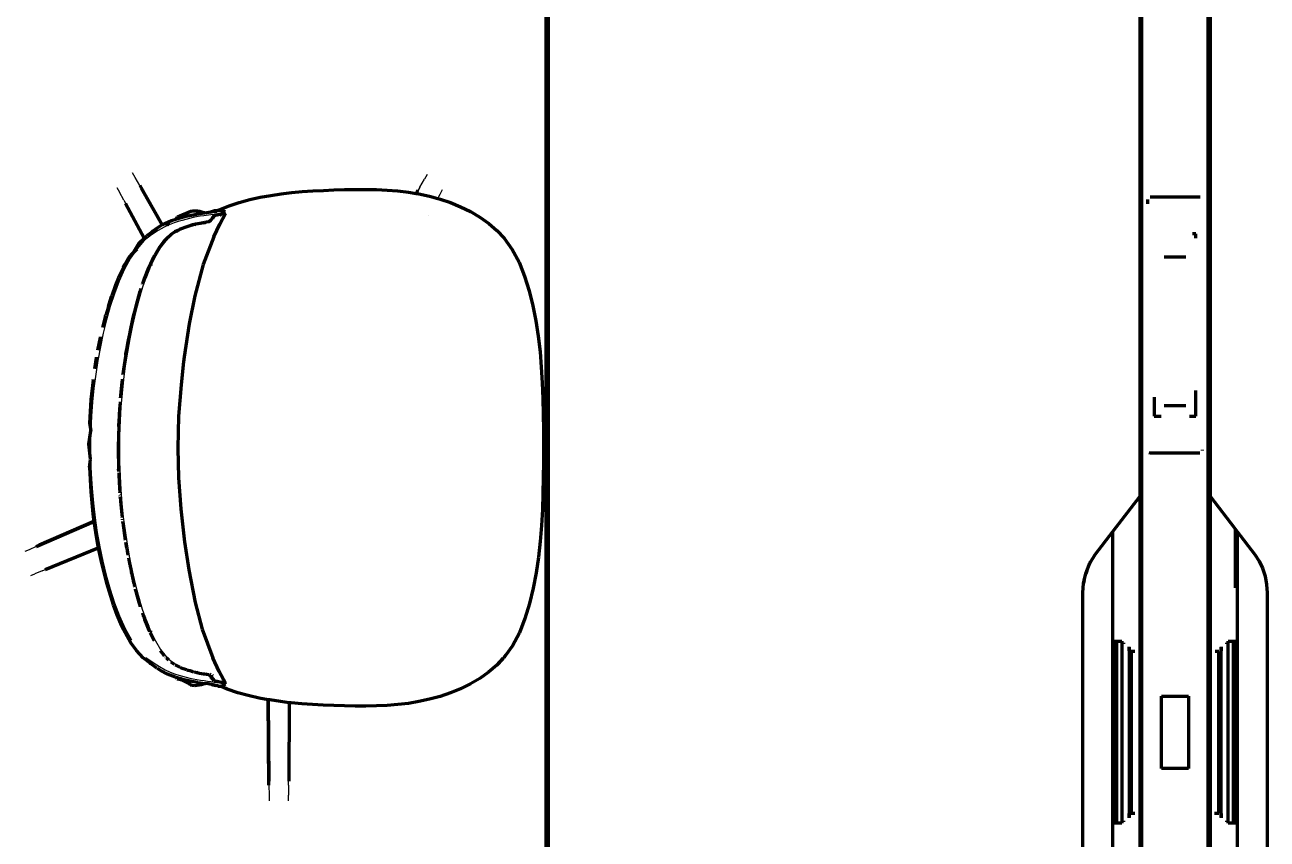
# Model space of a CAD drawing. Header units: millimetres. Extents: x 4307 to 31003, y 2809 to 20009.
# Drawn here: x 23077 to 24597, y 7006 to 8003 of the extents above; entities that cross this region are included whole.
import ezdxf

# ---------------------------------------------------------------- set-up
doc = ezdxf.new("R2010")
doc.units = ezdxf.units.MM
doc.layers.add('ProfileEdges', color=7, linetype='Continuous')

msp = doc.modelspace()

# ---------------------------------------------------------------- linework, layer by layer
for p, q in [((23211.8, 7816.4), (23208.7, 7822)), ((23217.4, 7806.6), (23211.8, 7816.4)), ((23560.1, 7804.6), (23565.8, 7814.2)), ((23569, 7820), (23565.8, 7814.2)), ((23189.4, 7804.2), (23192.6, 7798.4)), ((23197.9, 7788.4), (23192.6, 7798.4)), ((23560.1, 7804.6), (23555.6, 7796.8)), ((23584.9, 7796), (23588, 7801.6)), ((23197.9, 7788.4), (23223, 7741.9)), ((23582, 7790.8), (23584.9, 7796)), ((23282.7, 7767.3), (23278.2, 7766.2)), ((23287.1, 7768.1), (23282.7, 7767.3)), ((23291.6, 7768.8), (23287.1, 7768.1)), ((23296, 7769.5), (23291.6, 7768.8)), ((23304.6, 7770.6), (23296, 7769.5)), ((23308.8, 7771.2), (23304.6, 7770.6)), ((23308, 7766.7), (23306.2, 7764.4)), ((23306.5, 7766), (23308, 7766.8)), ((23307.4, 7768), (23308.3, 7768.5)), ((23310, 7769.5), (23308, 7766.8)), ((23308, 7766.8), (23308, 7766.7)), ((23308.4, 7769.5), (23310, 7769.5)), ((23312.6, 7771.9), (23308.8, 7771.2)), ((23310.8, 7769.7), (23310, 7769.5)), ((23313.8, 7770.2), (23310.8, 7769.7)), ((23310.8, 7769.7), (23311.5, 7770)), ((23311.5, 7770), (23312.1, 7770.3)), ((23312.2, 7770.3), (23315.6, 7771.7)), ((23316, 7772.5), (23312.6, 7771.9)), ((23315.3, 7770.6), (23313.8, 7770.2)), ((23315.7, 7770.7), (23315.3, 7770.6)), ((23315.6, 7771.7), (23315.7, 7771.7)), ((23317.1, 7771), (23315.7, 7770.7)), ((23318.9, 7773), (23316, 7772.5)), ((23319.7, 7771.6), (23317.1, 7771)), ((23318, 7772.5), (23318.8, 7772.8)), ((23318.8, 7772.8), (23320.7, 7773.4)), ((23320.7, 7773.4), (23318.9, 7773)), ((23321.5, 7772.1), (23319.7, 7771.6)), ((23320.9, 7773.5), (23320.7, 7773.4)), ((23320.9, 7773.5), (23321, 7773.5)), ((23321, 7773.5), (23322.1, 7773.8)), ((23322.1, 7773.8), (23321, 7773.5)), ((23321, 7773.5), (23321, 7773.5)), ((23322.3, 7772.4), (23321.5, 7772.1)), ((23239, 7752.5), (23230.7, 7746.8)), ((23247.2, 7755.5), (23240, 7751.4)), ((23253.6, 7758.5), (23247.2, 7755.5)), ((23259.4, 7760.8), (23253.6, 7758.5)), ((23264.6, 7762.4), (23259.4, 7760.8)), ((23266, 7751.9), (23262, 7749.7)), ((23269.4, 7763.8), (23264.6, 7762.4)), ((23269.6, 7753.5), (23266, 7751.9)), ((23273.8, 7765), (23269.4, 7763.8)), ((23273.1, 7754.8), (23269.6, 7753.5)), ((23276.5, 7756), (23273.1, 7754.8)), ((23278.2, 7766.2), (23273.8, 7765)), ((23276.7, 7756), (23276.5, 7756)), ((23280, 7757.1), (23276.7, 7756)), ((23283.4, 7758.1), (23280, 7757.1)), ((23284.9, 7758.5), (23283.4, 7758.1)), ((23286.9, 7758.9), (23284.9, 7758.5)), ((23290.3, 7759.7), (23286.9, 7758.9)), ((23290.9, 7759.8), (23290.3, 7759.7)), ((23293.7, 7760.3), (23290.9, 7759.8)), ((23294.9, 7760.5), (23293.7, 7760.3)), ((23294.9, 7760.6), (23295.4, 7760.9)), ((23296.1, 7760.8), (23294.9, 7760.6)), ((23294.9, 7760.5), (23294.9, 7760.6)), ((23296.7, 7760.9), (23296.1, 7760.8)), ((23296.9, 7760.9), (23296.7, 7760.9)), ((23296.7, 7760.9), (23296.7, 7760.9)), ((23297, 7760.9), (23296.9, 7760.9)), ((23297.3, 7761), (23297, 7760.9)), ((23298.4, 7761.2), (23297.3, 7761)), ((23298.4, 7761.2), (23299.2, 7761.6)), ((23300.3, 7761.5), (23298.4, 7761.2)), ((23302.1, 7761.8), (23300.3, 7761.5)), ((23303.4, 7762.1), (23302.1, 7761.8)), ((23304.6, 7762.8), (23303.4, 7762.1)), ((23305.9, 7764.1), (23304.6, 7762.8)), ((23305.3, 7765.4), (23306.5, 7766)), ((23306.2, 7764.4), (23305.9, 7764.1)), ((23222.7, 7739.1), (23214.2, 7729.2)), ((23231.9, 7746), (23222.7, 7739.1)), ((23223, 7741.9), (23223.1, 7741.7)), ((23223.1, 7741.7), (23223.2, 7741.6)), ((23240, 7751.4), (23231.9, 7746)), ((23248.6, 7737.9), (23243.3, 7731.1)), ((23253.4, 7743), (23248.6, 7737.9)), ((23257.8, 7746.8), (23253.4, 7743)), ((23262, 7749.7), (23257.8, 7746.8)), ((23214.2, 7729.2), (23206.1, 7717.4)), ((23243.3, 7731.1), (23237, 7720.4)), ((23206.1, 7717.4), (23198.7, 7704.1)), ((23231, 7708.4), (23225.6, 7695.4)), ((23237, 7720.4), (23231, 7708.4)), ((23235, 7719.8), (23235.1, 7719.7)), ((23198.7, 7704.1), (23192.2, 7689.5)), ((23225.6, 7695.4), (23220.9, 7681.9)), ((23192.2, 7689.5), (23186.5, 7674.1)), ((23220.9, 7681.9), (23216.2, 7666.5)), ((23186.5, 7674.1), (23181.5, 7658.3)), ((23216.2, 7666.5), (23212.1, 7650.9)), ((23181.5, 7658.3), (23176.9, 7642.2)), ((23212.1, 7650.9), (23208.5, 7635)), ((23176.9, 7642.2), (23172.9, 7625.8)), ((23208.5, 7635), (23205.2, 7619)), ((23172.9, 7625.8), (23169.4, 7609.2)), ((23205.2, 7619), (23202.3, 7602.3)), ((23169.4, 7609.2), (23166.3, 7592.5)), ((23202.3, 7602.3), (23199.7, 7585.7)), ((23166.3, 7592.5), (23163.7, 7575.6)), ((23199.7, 7585.7), (23197.6, 7569.1)), ((23271.1, 7590.6), (23271.3, 7590)), ((23163.7, 7575.6), (23161.5, 7558.6)), ((23197.6, 7569.1), (23195.8, 7552.4)), ((23161.5, 7558.6), (23159.8, 7541.5)), ((23159.8, 7541.5), (23158.5, 7524.3)), ((23195.8, 7552.4), (23194.4, 7535.7)), ((23158.5, 7524.3), (23157.7, 7507.1)), ((23194.4, 7535.7), (23193.5, 7518.9)), ((23193.5, 7518.9), (23192.9, 7501.9)), ((23157.7, 7507.1), (23157.3, 7489.9)), ((23192.9, 7501.9), (23192.7, 7484.9)), ((23157.3, 7489.9), (23157.4, 7471.7)), ((23191.1, 7484.7), (23191.1, 7484.8)), ((23191.1, 7484.5), (23191.1, 7484.7)), ((23192.7, 7484.9), (23192.8, 7467.8)), ((23157.4, 7471.7), (23158, 7453.6)), ((23192.8, 7467.8), (23193.4, 7450.8)), ((23158, 7453.6), (23159.1, 7435.5)), ((23193.4, 7450.8), (23194.3, 7434)), ((23159.1, 7435.5), (23160.8, 7417.5)), ((23194.3, 7434), (23195.7, 7417.3)), ((23160.8, 7417.5), (23162.9, 7399.5)), ((23195.7, 7417.3), (23197.4, 7400.6)), ((23162.9, 7399.5), (23165.5, 7381.7)), ((23197.4, 7400.6), (23199.6, 7384)), ((23165.5, 7381.7), (23168.7, 7364.1)), ((23199.6, 7384), (23202.1, 7367.4)), ((23082, 7360.6), (23076.9, 7358.5)), ((23090.9, 7364.6), (23082, 7360.6)), ((23098.3, 7334.8), (23166.8, 7362.5)), ((23168.7, 7364.1), (23172.3, 7346.6)), ((23202.1, 7367.4), (23205.1, 7350.7)), ((23172.3, 7346.6), (23176.5, 7329.3)), ((23205.1, 7350.7), (23208.3, 7334.7)), ((23084.1, 7329.1), (23089.3, 7331.3)), ((23098.3, 7334.8), (23089.3, 7331.3)), ((23176.5, 7329.3), (23181.3, 7312.3)), ((23208.3, 7334.7), (23211.9, 7318.8)), ((23181.3, 7312.3), (23186.6, 7295.7)), ((23211.9, 7318.8), (23216, 7303.2)), ((23186.6, 7295.7), (23192.6, 7279.6)), ((23216, 7303.2), (23220.6, 7287.7)), ((23216.1, 7297.8), (23216.2, 7297.8)), ((23220.6, 7287.7), (23225.3, 7274.3)), ((23192.6, 7279.6), (23199.5, 7264.3)), ((23225.3, 7274.3), (23230.7, 7261.3)), ((23199.5, 7264.3), (23207.3, 7250.4)), ((23230.7, 7261.3), (23236.6, 7249.3)), ((23236.6, 7249.3), (23242.9, 7238.6)), ((23242.9, 7238.6), (23248.2, 7231.8)), ((23225.1, 7228.7), (23233.9, 7222.5)), ((23233.9, 7222.5), (23241.8, 7217.5)), ((23248.2, 7231.8), (23253, 7226.7)), ((23253, 7226.7), (23257.4, 7222.9)), ((23257.4, 7222.9), (23261.6, 7220)), ((23261.6, 7220), (23265.7, 7217.8)), ((23241.8, 7217.5), (23248.7, 7213.7)), ((23248.7, 7213.7), (23254.8, 7210.9)), ((23254.8, 7210.9), (23260.2, 7208.9)), ((23260.2, 7208.9), (23265.2, 7207.2)), ((23265.2, 7207.2), (23269.9, 7205.8)), ((23265.7, 7217.8), (23269.4, 7216.2)), ((23269.4, 7216.2), (23273, 7214.9)), ((23269.9, 7205.8), (23274.3, 7204.6)), ((23273, 7214.9), (23276.5, 7213.7)), ((23274.3, 7204.6), (23278.7, 7203.5)), ((23276.5, 7213.7), (23279.9, 7212.6)), ((23279.9, 7212.6), (23283.4, 7211.6)), ((23283.4, 7211.6), (23286.9, 7210.8)), ((23286.9, 7210.8), (23287.1, 7210.7)), ((23287.1, 7210.7), (23290.3, 7210)), ((23290.3, 7210), (23290.4, 7210)), ((23290.4, 7210), (23293.7, 7209.4)), ((23293.7, 7209.4), (23295.4, 7209.1)), ((23295.7, 7208.8), (23295.4, 7209.1)), ((23295.4, 7209.1), (23296.9, 7208.8)), ((23296.9, 7208.8), (23297, 7208.8)), ((23297, 7208.8), (23297.3, 7208.7)), ((23297.3, 7208.7), (23297.6, 7208.7)), ((23297.6, 7208.7), (23299.1, 7208.4)), ((23299.6, 7208.1), (23299.1, 7208.4)), ((23299.1, 7208.4), (23300.3, 7208.2)), ((23300.3, 7208.2), (23303.4, 7207.6)), ((23304.5, 7205.1), (23303.3, 7205.8)), ((23303.4, 7207.6), (23304.6, 7206.9)), ((23305, 7204.8), (23304.5, 7205.1)), ((23304.6, 7206.9), (23306.2, 7205.3)), ((23306.2, 7205.3), (23307.6, 7203.5)), ((23278.7, 7203.5), (23283, 7202.5)), ((23283, 7202.5), (23287.5, 7201.7)), ((23287.5, 7201.7), (23291.9, 7201)), ((23291.9, 7201), (23296.2, 7200.4)), ((23296.2, 7200.4), (23300.5, 7199.8)), ((23300.5, 7199.8), (23304.6, 7199.3)), ((23304.6, 7199.3), (23308.6, 7198.7)), ((23306.5, 7202.3), (23305.6, 7202.8)), ((23307.8, 7203.4), (23307.6, 7203.5)), ((23307.6, 7203.5), (23308, 7202.9)), ((23308, 7202.9), (23310, 7200.2)), ((23308.5, 7200.2), (23308.9, 7200.2)), ((23308.6, 7198.7), (23312.4, 7198.1)), ((23308.9, 7200.2), (23310, 7200.2)), ((23310, 7200.2), (23311.7, 7199.9)), ((23312.3, 7199.6), (23311.7, 7199.9)), ((23311.7, 7199.9), (23313.8, 7199.5)), ((23312.4, 7198.1), (23315.8, 7197.5)), ((23313.8, 7199.5), (23316.9, 7198.8)), ((23315.8, 7197.5), (23318.6, 7196.9)), ((23317.1, 7198.8), (23319.7, 7198.2)), ((23318.6, 7196.9), (23320.7, 7196.4)), ((23319.7, 7198.2), (23321.6, 7197.7)), ((23321.5, 7196.3), (23320.4, 7196.7)), ((23320.7, 7196.4), (23322, 7196.1)), ((23322.3, 7196.1), (23321.5, 7196.3)), ((23321.6, 7197.7), (23322.5, 7197.4)), ((23322, 7196.1), (23322.3, 7196.1)), ((23399.6, 7072.4), (23400.4, 7173.4)), ((23375.5, 7072.5), (23375.7, 7060.2)), ((23399.6, 7072.4), (23399.4, 7060.2)), ((23375.7, 7060.2), (23375.7, 7053.3)), ((23399.4, 7053.1), (23399.4, 7060.2))]:
    msp.add_line(p, q)
at = {"layer": 'ProfileEdges', "lineweight": 211}
for p, q in [((23714.2, 8096.9), (23714.2, 6848.6)), ((23717.2, 8096.9), (23717.2, 6840.7)), ((24441.2, 8096.9), (24441.2, 7426)), ((24443.5, 6260.9), (24443.5, 8096.9)), ((24524.7, 6261.8), (24524.7, 8096.9)), ((24527, 8096.9), (24527, 7426.1)), ((23217.4, 7806.6), (23244.8, 7758.2)), ((23244.9, 7758.2), (23219.6, 7802.8)), ((23390.7, 7796.4), (23403.5, 7797.9)), ((23403.5, 7797.9), (23416.4, 7799.1)), ((23416.4, 7799.1), (23429.3, 7800)), ((23429.3, 7800), (23442.2, 7800.6)), ((23442.2, 7800.6), (23455.1, 7801.1)), ((23455.1, 7801.1), (23468, 7801.5)), ((23468, 7801.5), (23481, 7801.7)), ((23481, 7801.7), (23494, 7801.7)), ((23494, 7801.7), (23507, 7801.5)), ((23507, 7801.5), (23520, 7800.9)), ((23520, 7800.9), (23533, 7799.9)), ((23533, 7799.9), (23546.1, 7798.4)), ((23546.1, 7798.4), (23555.6, 7796.9)), ((23555.6, 7796.9), (23557.8, 7800.8)), ((23223, 7741.9), (23200, 7784.4)), ((23326.7, 7781.7), (23339.3, 7785.9)), ((23339.3, 7785.9), (23352, 7789.3)), ((23352, 7789.3), (23364.9, 7792.1)), ((23364.9, 7792.1), (23377.8, 7794.5)), ((23377.8, 7794.5), (23390.7, 7796.4)), ((23555.6, 7796.9), (23555.6, 7796.8)), ((23555.6, 7796.8), (23559, 7796.3)), ((23559, 7796.3), (23572, 7793.5)), ((23572, 7793.5), (23582, 7790.8)), ((23582, 7790.8), (23584.9, 7790)), ((23584.9, 7790), (23597.7, 7785.6)), ((23597.7, 7785.6), (23610.1, 7780.5)), ((24450.8, 7788.6), (24450.8, 7789.3)), ((24450.8, 7784), (24450.8, 7788.6)), ((24453.8, 7792.6), (24514.9, 7792.5)), ((23261.6, 7765.2), (23263.5, 7767.6)), ((23280.1, 7774.6), (23263.5, 7767.6)), ((23265.9, 7766.6), (23274.4, 7769)), ((23274.4, 7769), (23282.7, 7770.7)), ((23282.6, 7775.2), (23280.1, 7774.6)), ((23285.4, 7775.3), (23282.6, 7775.2)), ((23282.7, 7770.7), (23291.2, 7772.1)), ((23288.1, 7775.1), (23285.4, 7775.3)), ((23290.8, 7774.6), (23288.1, 7775.1)), ((23293.4, 7774), (23290.8, 7774.6)), ((23291.2, 7772.1), (23296.8, 7773)), ((23296.1, 7773.2), (23293.4, 7774)), ((23296.8, 7773), (23296.1, 7773.2)), ((23296.8, 7773), (23299.6, 7773.4)), ((23297.1, 7772.9), (23296.8, 7773)), ((23299.6, 7773.4), (23306.6, 7774.6)), ((23306.6, 7774.6), (23303.3, 7773.6)), ((23306.1, 7766.4), (23308.1, 7767.4)), ((23306.4, 7766.8), (23306.1, 7766.4)), ((23307.3, 7768), (23306.4, 7766.8)), ((23306.4, 7766.8), (23308.1, 7767.6)), ((23309.1, 7775.4), (23306.6, 7774.6)), ((23306.6, 7774.6), (23307.2, 7774.7)), ((23307.2, 7774.7), (23310.8, 7775.3)), ((23307.3, 7768), (23307.4, 7768)), ((23308.4, 7769.5), (23307.4, 7768)), ((23309, 7774.6), (23308, 7774.1)), ((23312.1, 7770.3), (23308.4, 7769.6)), ((23312.1, 7770.3), (23308.4, 7769.5)), ((23308.4, 7769.6), (23308.4, 7769.5)), ((23308.6, 7774.2), (23310, 7774.8)), ((23308.6, 7774.2), (23309, 7774.6)), ((23309.1, 7774.6), (23309, 7774.6)), ((23312.7, 7776), (23309.1, 7775.4)), ((23310, 7774.9), (23309.1, 7774.6)), ((23309.1, 7774.6), (23309.6, 7774.9)), ((23309.2, 7774.3), (23309.8, 7774.6)), ((23309.5, 7774.4), (23309.8, 7774.6)), ((23309.8, 7774.6), (23310.3, 7774.9)), ((23309.8, 7774.6), (23310, 7774.8)), ((23310, 7774.8), (23310.1, 7774.9)), ((23310.1, 7774.9), (23310.1, 7774.9)), ((23310.1, 7774.5), (23310.8, 7774.9)), ((23310.1, 7774.9), (23310.2, 7774.9)), ((23310.8, 7775.3), (23312.7, 7776)), ((23311.8, 7775.6), (23310.8, 7775.3)), ((23311.8, 7775.6), (23312.7, 7776)), ((23312.2, 7775.6), (23311.8, 7775.6)), ((23312.2, 7770.3), (23312.1, 7770.3)), ((23312.2, 7775.6), (23312.6, 7775.8)), ((23315.4, 7771), (23312.2, 7770.3)), ((23315.5, 7770.9), (23312.2, 7770.3)), ((23312.2, 7770.3), (23312.2, 7770.3)), ((23312.6, 7775.8), (23313.1, 7776)), ((23312.9, 7775.9), (23312.6, 7775.8)), ((23312.7, 7776), (23313.1, 7776)), ((23313.1, 7776), (23314.5, 7776.7)), ((23313.1, 7776), (23315.1, 7776.2)), ((23314.5, 7776.7), (23326.7, 7781.7)), ((23315.1, 7776.2), (23317.6, 7776.1)), ((23315.3, 7770.6), (23316.9, 7771.1)), ((23322.5, 7772.4), (23315.4, 7759.2)), ((23318, 7771.6), (23315.4, 7771)), ((23318, 7771.6), (23315.5, 7770.9)), ((23315.7, 7770.7), (23316.9, 7771.1)), ((23316.9, 7771.1), (23317, 7771.2)), ((23317, 7771.2), (23317.2, 7771.2)), ((23322.1, 7773.8), (23317.6, 7776.1)), ((23319.7, 7772), (23318, 7771.6)), ((23319.7, 7772.1), (23319.9, 7772.1)), ((23319.7, 7772), (23319.7, 7772.1)), ((23320, 7772.1), (23319.7, 7772.1)), ((23319.9, 7772.1), (23320.3, 7772.2)), ((23320.3, 7772.2), (23320, 7772.1)), ((23320.9, 7772.4), (23320.3, 7772.2)), ((23321.1, 7772.5), (23320.9, 7772.4)), ((23320.9, 7772.4), (23321.6, 7772.4)), ((23321.1, 7772.5), (23321.2, 7772.5)), ((23321.2, 7772.5), (23322.1, 7773.8)), ((23321.6, 7772.4), (23322.3, 7772.4)), ((23322.1, 7773.8), (23322.1, 7773.8)), ((23322.3, 7772.4), (23322.5, 7772.4)), ((23570.2, 7769.3), (23570.2, 7769.3)), ((23610.1, 7780.5), (23622.1, 7774.6)), ((23622.1, 7774.6), (23633.6, 7767.8)), ((23633.6, 7767.8), (23644.4, 7760.1)), ((23239.4, 7754.9), (23233.4, 7750.6)), ((23244.8, 7758.2), (23239.4, 7754.9)), ((23244.8, 7758.2), (23245.1, 7757.7)), ((23244.9, 7758.2), (23244.8, 7758.2)), ((23245.5, 7758.6), (23244.9, 7758.2)), ((23245.2, 7757.8), (23244.9, 7758.2)), ((23245.5, 7758.6), (23256.4, 7763.5)), ((23249.3, 7759.7), (23252, 7759.5)), ((23252, 7759.5), (23253.6, 7758.5)), ((23256.4, 7763.5), (23261.6, 7765.2)), ((23263.9, 7751.5), (23260.5, 7749.7)), ((23263.9, 7751.5), (23260.7, 7749.8)), ((23261.6, 7765.2), (23264.3, 7766.1)), ((23262.5, 7750.2), (23263.9, 7751.5)), ((23266.8, 7752.9), (23263.9, 7751.5)), ((23266.5, 7752.8), (23263.9, 7751.5)), ((23263.9, 7751.5), (23263.9, 7751.5)), ((23264.3, 7766.1), (23265.9, 7766.6)), ((23264.4, 7766.4), (23264.3, 7766.1)), ((23266.8, 7752.9), (23266.5, 7752.8)), ((23267, 7753), (23266.8, 7752.9)), ((23275, 7756), (23267, 7753)), ((23268.2, 7753.6), (23267, 7753)), ((23275.1, 7756.1), (23268.2, 7753.6)), ((23276.3, 7756.4), (23275, 7756)), ((23276.2, 7756.4), (23275.1, 7756.1)), ((23282, 7758.2), (23276.2, 7756.4)), ((23276.2, 7756.4), (23276.3, 7756.4)), ((23284.1, 7758.6), (23276.3, 7756.4)), ((23276.3, 7756.4), (23276.7, 7756)), ((23284.1, 7758.6), (23282, 7758.2)), ((23285.5, 7758.9), (23284.1, 7758.6)), ((23284.9, 7758.5), (23285.4, 7758.9)), ((23285.5, 7758.9), (23285.6, 7759)), ((23291.3, 7760.2), (23285.6, 7759)), ((23288.9, 7759.8), (23285.6, 7759)), ((23295.6, 7761), (23288.9, 7759.8)), ((23290.9, 7759.8), (23290.9, 7759.8)), ((23291.3, 7760.2), (23291.2, 7760.1)), ((23291.6, 7760.2), (23291.3, 7760.2)), ((23293.6, 7760.6), (23291.6, 7760.2)), ((23293.1, 7760.3), (23292.3, 7760.2)), ((23294.9, 7760.7), (23293.1, 7760.3)), ((23295.4, 7760.9), (23293.6, 7760.6)), ((23295.4, 7760.9), (23294.9, 7760.7)), ((23295.5, 7761), (23295.4, 7760.9)), ((23295.4, 7760.9), (23295.4, 7760.9)), ((23295.5, 7761), (23295.6, 7761)), ((23295.6, 7761), (23295.5, 7761)), ((23295.6, 7761), (23296.8, 7761.2)), ((23295.6, 7761), (23295.6, 7761)), ((23296.1, 7760.8), (23296.8, 7761.2)), ((23296.9, 7761.2), (23296.7, 7760.9)), ((23296.7, 7760.9), (23296.9, 7761.2)), ((23297, 7761.3), (23296.8, 7761.2)), ((23297, 7761.3), (23296.9, 7761.2)), ((23297.2, 7761.3), (23296.9, 7760.9)), ((23296.9, 7760.9), (23297.3, 7761.2)), ((23297.2, 7761.3), (23297, 7761.3)), ((23297.3, 7761.3), (23297.2, 7761.3)), ((23297.5, 7761.4), (23297.3, 7761.3)), ((23297.3, 7761.2), (23297.3, 7761.3)), ((23297.3, 7761.2), (23297.4, 7761.3)), ((23297.3, 7761.1), (23297.3, 7761.2)), ((23297.3, 7761.2), (23297.3, 7761.2)), ((23297.3, 7761), (23297.3, 7761.1)), ((23297.4, 7761.3), (23297.5, 7761.4)), ((23299.2, 7761.6), (23297.5, 7761.4)), ((23301.9, 7762.1), (23299.2, 7761.6)), ((23301.9, 7762.1), (23299.2, 7761.6)), ((23304.7, 7764.5), (23301.9, 7762.1)), ((23304.7, 7764.5), (23301.9, 7762.1)), ((23304.7, 7763.4), (23302.1, 7761.8)), ((23305.3, 7765.4), (23304.7, 7764.5)), ((23305.3, 7765.4), (23304.7, 7764.5)), ((23306.1, 7766.4), (23305.3, 7765.4)), ((23306.1, 7764.3), (23305.9, 7764.1)), ((23308, 7743.8), (23315.4, 7759.2)), ((23644.4, 7760.1), (23654.3, 7751.6)), ((23654.3, 7751.6), (23663.3, 7742.2)), ((23216.5, 7735.9), (23223, 7741.9)), ((23223.1, 7741.7), (23222.4, 7740.8)), ((23223, 7741.9), (23224.2, 7743)), ((23223, 7741.9), (23223, 7741.9)), ((23223.1, 7741.7), (23223, 7741.9)), ((23224.2, 7743), (23223.1, 7741.7)), ((23223.2, 7741.5), (23223.1, 7741.7)), ((23223.1, 7741.7), (23223.1, 7741.7)), ((23224.9, 7743.6), (23223.6, 7741.8)), ((23224.9, 7743.6), (23224.2, 7743.1)), ((23224.2, 7743.1), (23224.2, 7743)), ((23226.2, 7744.7), (23224.9, 7743.6)), ((23225, 7743.8), (23224.9, 7743.6)), ((23224.9, 7743.6), (23224.9, 7743.6)), ((23225, 7743.8), (23226.2, 7744.7)), ((23226.2, 7744.7), (23226.4, 7744.9)), ((23226.6, 7745), (23226.4, 7744.9)), ((23227.3, 7745.6), (23226.6, 7745)), ((23227.3, 7745.6), (23227.9, 7746.1)), ((23227.9, 7746.1), (23233.4, 7750.6)), ((23232.5, 7750), (23227.9, 7746.1)), ((23233.4, 7750.6), (23232.5, 7750)), ((23248.6, 7739.6), (23241.8, 7731.1)), ((23247.1, 7738), (23241.8, 7731.1)), ((23248.6, 7739.6), (23247.1, 7738)), ((23248.9, 7739.9), (23248.6, 7739.6)), ((23249.4, 7740.4), (23248.9, 7740)), ((23248.9, 7740), (23248.9, 7739.9)), ((23253.7, 7744.5), (23249.4, 7740.4)), ((23251.9, 7743.2), (23249.4, 7740.4)), ((23253.7, 7744.5), (23251.9, 7743.2)), ((23253.2, 7743.5), (23253.2, 7743.4)), ((23253.3, 7743.4), (23253.2, 7743.5)), ((23255.9, 7746.2), (23253.7, 7744.5)), ((23255.3, 7746), (23253.7, 7744.5)), ((23260.5, 7749.7), (23255.3, 7746)), ((23260.7, 7749.8), (23260.5, 7749.7)), ((23308, 7743.8), (23295.2, 7709.8)), ((23663.3, 7742.2), (23673.3, 7728.3)), ((24509.5, 7747.2), (24505.3, 7747.2)), ((24509.5, 7742), (24509.5, 7747.2)), ((23204.9, 7719.3), (23208.9, 7723.6)), ((23216.5, 7735.9), (23208.9, 7723.6)), ((23208.9, 7723.6), (23214.2, 7729.2)), ((23235.8, 7721.1), (23235, 7719.8)), ((23235.8, 7721.1), (23235.1, 7719.7)), ((23235.9, 7721.2), (23235.8, 7721.1)), ((23241.8, 7731.1), (23235.9, 7721.2)), ((23241.8, 7731.1), (23241.8, 7731.1)), ((23673.3, 7728.3), (23681.6, 7712.5)), ((23197.8, 7706.3), (23192.4, 7695.7)), ((23197.8, 7706.3), (23199.4, 7709.7)), ((23199.3, 7709.4), (23197.8, 7706.3)), ((23198.9, 7708), (23198.8, 7707.9)), ((23201.4, 7713.4), (23199.3, 7709.4)), ((23199.4, 7709.7), (23199.3, 7709.4)), ((23199.4, 7709.7), (23200.3, 7711.4)), ((23199.6, 7710.1), (23199.4, 7709.7)), ((23200.3, 7711.4), (23199.6, 7710.1)), ((23200.3, 7711.4), (23202, 7714.8)), ((23201.4, 7713.4), (23200.3, 7711.4)), ((23203.3, 7717.2), (23201.4, 7713.4)), ((23202, 7714.8), (23203.3, 7717.2)), ((23203.3, 7717.2), (23204.9, 7719.3)), ((23203.5, 7716.6), (23203.4, 7716.6)), ((23230.3, 7710), (23223.6, 7693.1)), ((23230.3, 7710), (23228.1, 7705.6)), ((23230.3, 7710), (23230.5, 7710.6)), ((23230.3, 7710), (23230.5, 7710)), ((23230.4, 7709.7), (23230.3, 7710)), ((23230.4, 7709.7), (23230.5, 7710)), ((23231, 7708.4), (23230.4, 7709.7)), ((23235.1, 7719.6), (23230.5, 7710.6)), ((23234.5, 7718.9), (23230.5, 7710.6)), ((23230.5, 7710), (23231, 7710)), ((23231, 7710), (23231, 7708.4)), ((23235, 7719.7), (23234.5, 7718.9)), ((23235, 7719.8), (23235, 7719.7)), ((23235.1, 7719.6), (23235, 7719.7)), ((23235.1, 7719.7), (23235.1, 7719.6)), ((23295.2, 7709.8), (23284.9, 7671.3)), ((23681.6, 7712.5), (23688.4, 7695.5)), ((24471, 7719.3), (24497.2, 7719.3)), ((23191.4, 7693.3), (23187.8, 7684.5)), ((23191.4, 7693.3), (23191.5, 7693.5)), ((23192.4, 7695.7), (23191.5, 7693.5)), ((23193.1, 7696.7), (23193.2, 7696.9)), ((23193.3, 7697.2), (23193.3, 7697.3)), ((23194.3, 7699.2), (23195, 7700.6)), ((23195.2, 7700.9), (23196, 7702.6)), ((23222.9, 7691.4), (23220.8, 7686)), ((23222, 7689.8), (23222.9, 7691.4)), ((23222.2, 7690.5), (23223, 7692.1)), ((23222.5, 7691.2), (23222.2, 7690.5)), ((23222.8, 7692.1), (23222.5, 7691.2)), ((23223, 7692.1), (23222.5, 7691.2)), ((23222.8, 7692.1), (23222.9, 7692.4)), ((23228.1, 7705.6), (23222.9, 7692.4)), ((23223.6, 7693.7), (23222.9, 7692.4)), ((23223.6, 7693.3), (23222.9, 7692.4)), ((23222.9, 7692.4), (23223.6, 7693.1)), ((23223.6, 7693.1), (23222.9, 7691.4)), ((23223, 7692.1), (23223.6, 7693.1)), ((23688.4, 7695.5), (23693.9, 7677.7)), ((23187.8, 7684.5), (23183.2, 7671.6)), ((23217.3, 7675.6), (23213, 7660.3)), ((23218.6, 7679.4), (23217.1, 7674.1)), ((23217.1, 7674.1), (23217.5, 7676.2)), ((23217.5, 7676.2), (23217.3, 7675.6)), ((23218.6, 7679.4), (23217.5, 7676.2)), ((23218.6, 7679.4), (23218.8, 7680)), ((23218.8, 7680), (23218.9, 7680.3)), ((23220.7, 7685.9), (23220.8, 7686)), ((23220.7, 7685.8), (23220.7, 7685.9)), ((23222, 7689.8), (23220.8, 7686)), ((23222.2, 7690.5), (23222, 7689.8)), ((23693.9, 7677.7), (23698.4, 7659.4)), ((23183.2, 7671.6), (23179.2, 7658.4)), ((23179.2, 7658.4), (23182.5, 7669.4)), ((23182.5, 7669.4), (23183.2, 7671.6)), ((23217.1, 7674.1), (23212.1, 7656.9)), ((23213, 7660.3), (23212.1, 7656.9)), ((23284.9, 7671.3), (23278, 7637.3)), ((23172.2, 7632.5), (23175.5, 7645.9)), ((23175.5, 7645.9), (23175.7, 7646.7)), ((23175.7, 7646.7), (23176, 7647.9)), ((23179.2, 7658.4), (23176, 7647.9)), ((23212.1, 7656.8), (23208.9, 7642.7)), ((23212.1, 7656.8), (23209.1, 7644.8)), ((23212.1, 7656.8), (23212.1, 7656.9)), ((23212.1, 7656.8), (23212.1, 7656.8)), ((23698.4, 7659.4), (23702.1, 7640.9)), ((23208.7, 7642.8), (23205.7, 7629.1)), ((23208.9, 7642.7), (23205.7, 7629.1)), ((23209.1, 7644.8), (23208.7, 7642.8)), ((23208.7, 7642.8), (23208.9, 7642.7)), ((23278, 7637.3), (23271.8, 7596.8)), ((23702.1, 7640.9), (23705, 7622)), ((23166.3, 7604.9), (23169.3, 7620.5)), ((23169.3, 7620.5), (23169.5, 7621.4)), ((23203.4, 7617.1), (23201.3, 7605.3)), ((23203.4, 7617.1), (23202.6, 7613.2)), ((23204.9, 7624.7), (23203.4, 7617.1)), ((23205.7, 7629), (23204.9, 7624.7)), ((23205.7, 7629.1), (23205.7, 7629)), ((23705, 7622), (23707.2, 7603.1)), ((23200.3, 7599.4), (23200.4, 7599.7)), ((23200.4, 7599.7), (23200.5, 7600.4)), ((23200.5, 7600.7), (23201.1, 7604.2)), ((23200.5, 7600.4), (23200.5, 7600.7)), ((23200.5, 7600.7), (23200.5, 7600.7)), ((23201.1, 7604.2), (23201.2, 7604.7)), ((23201.2, 7604.7), (23201.3, 7605.3)), ((23202.6, 7613.2), (23201.3, 7605.3)), ((23707.2, 7603.1), (23708.8, 7584)), ((23162.4, 7582.1), (23164.4, 7595.4)), ((23164.4, 7595.4), (23164.6, 7596.3)), ((23200.3, 7599.4), (23196.9, 7575.4)), ((23199.9, 7597.3), (23197.6, 7581.3)), ((23200.3, 7599.4), (23199.9, 7597.3)), ((23200.3, 7599.4), (23200.3, 7599.4)), ((23271.1, 7590.6), (23268, 7562.6)), ((23271.8, 7596.8), (23271.1, 7590.6)), ((23160.4, 7568.2), (23160.5, 7569.2)), ((23196.1, 7569.3), (23193.9, 7547.3)), ((23196.1, 7569.3), (23195.6, 7565.3)), ((23196.1, 7569.3), (23196.1, 7569.4)), ((23196.8, 7575), (23196.9, 7575.4)), ((23197.6, 7581.3), (23196.9, 7575.4)), ((23196.9, 7575.4), (23196.9, 7575.4)), ((23708.8, 7584), (23709.9, 7564.9)), ((23160.4, 7568.2), (23157.8, 7544)), ((23160.4, 7568.2), (23160.4, 7568.2)), ((23195.6, 7565.3), (23194, 7549.3)), ((23268, 7562.6), (23265.1, 7524.1)), ((23709.9, 7564.9), (23710.7, 7545.7)), ((24509.5, 7524.3), (24509.5, 7555.5)), ((23157.8, 7544), (23156, 7515.4)), ((23193.4, 7541.3), (23191.8, 7515.2)), ((23193.4, 7541.3), (23192.8, 7533.3)), ((23193.4, 7541.6), (23193.4, 7541.3)), ((23193.8, 7546.7), (23193.9, 7547.3)), ((23193.8, 7546.6), (23193.8, 7546.7)), ((23194, 7549.3), (23193.9, 7547.3)), ((23710.7, 7545.7), (23711.1, 7526.6)), ((24458.7, 7547.3), (24458.7, 7524.3)), ((23192.8, 7533.3), (23191.9, 7517.1)), ((23265.1, 7524.1), (23264.1, 7485.1)), ((23711.1, 7526.6), (23711.3, 7507.4)), ((24458.7, 7524.3), (24467.3, 7524.3)), ((24497.2, 7536.7), (24471, 7536.7)), ((24501.8, 7524.3), (24509.5, 7524.3)), ((23156, 7515.4), (23157.5, 7506)), ((23191.7, 7511.1), (23191.1, 7485.1)), ((23191.7, 7511.1), (23191.3, 7500.9)), ((23191.7, 7513.9), (23191.8, 7514)), ((23191.8, 7513.6), (23191.7, 7513.9)), ((23191.7, 7511.5), (23191.8, 7513.6)), ((23191.7, 7511.5), (23191.7, 7511.1)), ((23191.9, 7517.1), (23191.8, 7515.2)), ((23191.8, 7515.2), (23191.8, 7515)), ((23191.8, 7514.2), (23191.8, 7515)), ((23191.8, 7514), (23191.8, 7514.2)), ((23155.4, 7489.9), (23157.5, 7506)), ((23157.5, 7506), (23157.7, 7507.1)), ((23191.3, 7500.9), (23191.1, 7485.1)), ((23711.3, 7507.4), (23711.4, 7485.5)), ((23157.4, 7471.7), (23155.4, 7489.9)), ((23191.1, 7484.9), (23191.1, 7485.1)), ((23191.1, 7484.9), (23191.1, 7484.8)), ((23191.1, 7484.5), (23191.3, 7468.2)), ((23191.1, 7484.5), (23191.6, 7459.6)), ((23264.1, 7485.1), (23265, 7448.5)), ((23711.4, 7485.5), (23711.4, 7467.3)), ((24453.8, 7478.9), (24452.3, 7479.4)), ((24514.4, 7478.9), (24453.8, 7478.9)), ((24517.4, 7482.9), (24517.4, 7482.2)), ((23155.9, 7461.7), (23157.4, 7471.7)), ((23191.3, 7468.2), (23191.6, 7459.6)), ((23711.4, 7467.3), (23711.2, 7449)), ((23155.9, 7461.7), (23157.5, 7431.6)), ((23191.7, 7456.9), (23191.6, 7459.6)), ((23191.7, 7456.5), (23191.7, 7456.9)), ((23191.7, 7454.8), (23191.7, 7454.9)), ((23191.7, 7454.8), (23191.8, 7452)), ((23191.7, 7454.8), (23193.1, 7430.8)), ((23191.8, 7452), (23192.7, 7436)), ((23265, 7448.5), (23267.7, 7410.9)), ((23711.2, 7449), (23710.8, 7429.5)), ((23192.7, 7436), (23193.1, 7430.8)), ((23157.5, 7431.6), (23160.1, 7404.5)), ((23193.1, 7430.4), (23193.1, 7430.8)), ((23193.1, 7430.8), (23193.1, 7430.8)), ((23193.4, 7427.4), (23193.3, 7428)), ((23193.4, 7427.4), (23193.4, 7427.4)), ((23193.6, 7425), (23193.5, 7425.6)), ((23193.6, 7424.9), (23193.6, 7425)), ((23193.6, 7424.9), (23194, 7420)), ((23193.6, 7424.9), (23196, 7400.7)), ((23194, 7420), (23195.6, 7404)), ((23710.8, 7429.5), (23710.1, 7409.9)), ((24408, 7382.8), (24441.2, 7426)), ((24441.2, 7426), (24441.2, 6848.2)), ((24527, 7426.1), (24527, 6848.2)), ((24527, 7426.1), (24557.5, 7386.4)), ((23160.1, 7404.5), (23161.4, 7395.3)), ((23195.6, 7404), (23196, 7400.7)), ((23267.7, 7410.9), (23272.2, 7370.4)), ((23710.1, 7409.9), (23709.1, 7390.4)), ((23090.9, 7364.6), (23161.5, 7395.3)), ((23161.4, 7395.3), (23094.3, 7366.2)), ((23161.4, 7395.3), (23161.5, 7395.3)), ((23161.5, 7395.3), (23164.5, 7374.3)), ((23196, 7400.6), (23196, 7400.7)), ((23196, 7400.2), (23196, 7400.6)), ((23196.3, 7397.5), (23196.3, 7398.1)), ((23196.4, 7397.4), (23196.3, 7397.5)), ((23196.8, 7394.2), (23196.7, 7395)), ((23196.8, 7394), (23196.8, 7394.2)), ((23196.8, 7394), (23197.5, 7388.1)), ((23196.8, 7394), (23199.8, 7372.2)), ((23197.5, 7388.1), (23199.8, 7372.2)), ((23709.1, 7390.4), (23707.5, 7370.9)), ((23164.5, 7374.3), (23166.8, 7362.5)), ((24386.3, 7354.6), (24408, 7382.8)), ((24408, 6891.5), (24408, 7382.8)), ((24557.5, 7386.4), (24557.5, 7313.8)), ((24557.5, 7386.4), (24560.2, 7382.8)), ((24560.2, 7382.8), (24560.2, 6891.4)), ((24560.2, 7382.8), (24581.9, 7354.6)), ((23166.8, 7362.5), (23101.8, 7336.2)), ((23166.8, 7362.5), (23169.7, 7347.7)), ((23166.8, 7362.5), (23166.8, 7362.5)), ((23200.2, 7369.9), (23201.4, 7362.9)), ((23201.5, 7362.6), (23201.4, 7362.9)), ((23201.5, 7362.6), (23202.5, 7356.3)), ((23202.5, 7356.3), (23202.9, 7354.3)), ((23272.2, 7370.4), (23277.4, 7335.9)), ((23707.5, 7370.9), (23705.4, 7351.6)), ((23169.7, 7347.7), (23176.7, 7319.6)), ((23202.9, 7354.3), (23203, 7354)), ((23203.6, 7350.7), (23205.3, 7341.7)), ((23205.3, 7341.7), (23205.4, 7341.2)), ((23205.4, 7341.2), (23205.6, 7340.5)), ((23705.4, 7351.6), (23702.5, 7332.4)), ((24376, 7335), (24379, 7342.3)), ((24380.5, 7345.4), (24379, 7342.3)), ((24379, 7342.3), (24380, 7344.6)), ((24380, 7344.6), (24380.5, 7345.4)), ((24380.5, 7345.4), (24386.3, 7354.6)), ((24581.9, 7354.6), (24587.1, 7346.7)), ((24587.1, 7346.7), (24591.3, 7337.9)), ((23205.6, 7340.5), (23206.4, 7336.9)), ((23205.6, 7340.5), (23206.4, 7336.9)), ((23206.4, 7336.9), (23206.4, 7336.9)), ((23206.4, 7336.9), (23209, 7324.8)), ((23206.4, 7336.9), (23207.5, 7332.2)), ((23207.5, 7332), (23207.5, 7332.2)), ((23207.5, 7332), (23209.7, 7322.2)), ((23277.4, 7335.9), (23285.4, 7296)), ((23702.5, 7332.4), (23698.8, 7313.4)), ((24373, 7323.3), (24374.8, 7331.2)), ((24376, 7335), (24374.8, 7331.2)), ((24374.8, 7331.2), (24375.3, 7333.2)), ((24375.3, 7333.2), (24376, 7335)), ((24591.3, 7337.9), (24594.3, 7328.3)), ((24594.3, 7328.3), (24596.2, 7318.2)), ((23176.7, 7319.6), (23185, 7293.2)), ((23209, 7324.8), (23211.1, 7316.5)), ((23210.5, 7319.1), (23209.7, 7322.2)), ((23210.5, 7319.1), (23211.1, 7316.5)), ((23211.2, 7316.1), (23211.1, 7316.5)), ((23211.4, 7315.1), (23211.2, 7316.1)), ((23212.3, 7311.6), (23212.1, 7312.3)), ((23212.4, 7311.2), (23212.3, 7311.6)), ((23212.4, 7311.2), (23212.8, 7309.4)), ((23212.4, 7311.2), (23214.6, 7303.4)), ((23698.8, 7313.4), (23694.3, 7294.7)), ((24371.4, 7307.9), (24372.3, 7319.7)), ((24373, 7323.3), (24372.3, 7319.7)), ((24372.3, 7319.7), (24372.4, 7320.8)), ((24372.4, 7320.8), (24373, 7323.3)), ((24596.2, 7318.2), (24596.8, 7307.9)), ((23212.8, 7309.4), (23214.5, 7303.4)), ((23214.5, 7303.4), (23214.6, 7303.4)), ((23214.5, 7303.4), (23216.1, 7297.8)), ((23214.6, 7303.4), (23216.2, 7297.8)), ((23216.1, 7297.8), (23217.2, 7294.1)), ((23216.2, 7297.8), (23217.1, 7294.6)), ((23285.4, 7296), (23294, 7263.4)), ((24371.4, 6966.4), (24371.4, 7307.9)), ((24596.8, 7307.9), (24596.8, 6966.4)), ((23185, 7293.2), (23189.5, 7280.9)), ((23189.5, 7280.9), (23195.1, 7267.6)), ((23217.1, 7294.6), (23217.3, 7294.1)), ((23217.2, 7294.1), (23217.1, 7294.6)), ((23217.3, 7294.1), (23217.2, 7294.1)), ((23217.2, 7294.1), (23217.2, 7294.1)), ((23217.2, 7294.1), (23217.2, 7294.1)), ((23217.2, 7294.1), (23217.4, 7293.5)), ((23217.4, 7293.5), (23217.2, 7294.1)), ((23217.3, 7294.1), (23217.9, 7291.9)), ((23217.4, 7293.5), (23217.9, 7291.9)), ((23218, 7291.6), (23217.9, 7291.9)), ((23218.1, 7291.1), (23218, 7291.6)), ((23218.1, 7291.1), (23218.2, 7290.9)), ((23218.2, 7290.8), (23218.2, 7290.9)), ((23220.8, 7283.1), (23221, 7282.4)), ((23221.2, 7281.9), (23221, 7282.4)), ((23221.6, 7280.8), (23221.2, 7281.9)), ((23221.2, 7281.9), (23221.2, 7281.9)), ((23221.2, 7281.9), (23221.4, 7281.1)), ((23221.6, 7280.8), (23221.4, 7281.1)), ((23221.4, 7281.1), (23221.6, 7280.5)), ((23221.6, 7280.8), (23222.3, 7279.1)), ((23221.6, 7280.5), (23222.3, 7279.1)), ((23221.6, 7280.5), (23221.8, 7279.9)), ((23694.3, 7294.7), (23688.8, 7276.5)), ((23206.6, 7246.8), (23195.1, 7267.6)), ((23222.7, 7277.9), (23221.8, 7279.9)), ((23221.8, 7279.9), (23222.3, 7278.5)), ((23222.3, 7279.1), (23222.7, 7277.9)), ((23222.3, 7278.5), (23223.5, 7275.4)), ((23222.7, 7277.9), (23223.8, 7275.4)), ((23223.8, 7275.4), (23223.5, 7275.4)), ((23223.5, 7275.4), (23227, 7266.2)), ((23223.8, 7275.4), (23227.4, 7266.1)), ((23227, 7266.2), (23227.4, 7266.1)), ((23227, 7266.2), (23227.8, 7264.2)), ((23227.4, 7266.1), (23229.5, 7260.7)), ((23688.8, 7276.5), (23681.9, 7259.1)), ((23227.8, 7264.2), (23229.5, 7260.7)), ((23229.6, 7260.5), (23229.5, 7260.7)), ((23229.7, 7260.1), (23230.7, 7261.3)), ((23229.7, 7260.1), (23229.8, 7260.1)), ((23230.5, 7260.1), (23229.8, 7260.1)), ((23230.4, 7258.9), (23231, 7257.4)), ((23230.7, 7261.3), (23230.5, 7260.1)), ((23231, 7257.4), (23235, 7249.6)), ((23231, 7257.4), (23234.2, 7250.9)), ((23234.2, 7250.9), (23235, 7249.6)), ((23294, 7263.4), (23307, 7228.1)), ((23681.9, 7259.1), (23673.4, 7243)), ((23213.6, 7237.1), (23206.6, 7246.8)), ((23221.6, 7228.3), (23213.6, 7237.1)), ((23235, 7249.6), (23235.1, 7249.4)), ((23242.4, 7237.4), (23243.3, 7236.2)), ((23243.3, 7236.2), (23247.4, 7231.1)), ((23243.3, 7236.2), (23246.7, 7231.8)), ((23673.4, 7243), (23664.8, 7231)), ((24410.2, 7025.7), (24410.2, 7248.6)), ((24410.2, 7248.6), (24410.7, 7248.6)), ((24410.7, 7025.7), (24410.7, 7248.6)), ((24410.7, 7248.6), (24412.4, 7248.6)), ((24412.4, 7248.6), (24412.4, 7025.7)), ((24412.4, 7248.6), (24419, 7248.6)), ((24419, 7248.6), (24419, 7025.7)), ((24421.3, 7245.5), (24421.3, 7246.8)), ((24427.8, 7236.7), (24427.8, 7241.7)), ((24428.2, 7032.9), (24428.2, 7241.3)), ((24428.2, 7038.1), (24428.2, 7236.2)), ((24430.4, 7236.2), (24430.4, 7038.1)), ((24434.8, 7236.2), (24430.4, 7236.2)), ((24537.8, 7236.2), (24533.4, 7236.2)), ((24537.8, 7038.1), (24537.8, 7236.2)), ((24540, 7241.3), (24540, 7032.9)), ((24540, 7236.2), (24540, 7038.1)), ((24540.4, 7241.7), (24540.4, 7236.7)), ((24546.9, 7246.8), (24546.9, 7245.5)), ((24549.2, 7025.7), (24549.2, 7248.6)), ((24549.2, 7248.6), (24555.8, 7248.6)), ((24555.8, 7025.7), (24555.8, 7248.6)), ((24555.8, 7248.6), (24557.5, 7248.6)), ((24557.5, 7248.6), (24557.5, 7025.7)), ((24557.5, 7248.6), (24558, 7248.6)), ((24558, 7248.6), (24558, 7025.7)), ((23230.1, 7221.7), (23221.6, 7228.3)), ((23229.8, 7222.2), (23230.1, 7221.7)), ((23230.1, 7221.9), (23230.5, 7221.4)), ((23230.1, 7221.7), (23230.5, 7221.4)), ((23238.4, 7215.8), (23230.5, 7221.4)), ((23246.7, 7231.8), (23247.4, 7231.1)), ((23247.4, 7231.1), (23247.5, 7231)), ((23248.3, 7230.1), (23248.5, 7229.9)), ((23249.8, 7228.5), (23250.2, 7228.2)), ((23250.2, 7228.2), (23252.4, 7226.1)), ((23250.2, 7228.2), (23251.5, 7226.7)), ((23251.5, 7226.7), (23252.4, 7226.1)), ((23252.4, 7226.1), (23252.5, 7226)), ((23255.6, 7223.6), (23259.8, 7220.4)), ((23260.7, 7219.8), (23264.1, 7218.2)), ((23314.8, 7211.6), (23307, 7228.1)), ((23654.2, 7219.3), (23662.7, 7228.4)), ((23660.8, 7226.3), (23654.2, 7219.3)), ((23660.8, 7226.3), (23661.3, 7226.8)), ((23661.3, 7226.8), (23662, 7227.5)), ((23662.7, 7228.4), (23662, 7227.5)), ((23662.8, 7228.5), (23662.7, 7228.4)), ((23662.8, 7228.5), (23663, 7228.6)), ((23663, 7228.7), (23663.2, 7228.9)), ((23663, 7228.6), (23663, 7228.7)), ((23663.2, 7228.9), (23665.5, 7232.1)), ((23663.8, 7229.6), (23663.2, 7228.9)), ((23663.8, 7229.6), (23664.1, 7230.1)), ((23664.1, 7230.1), (23664.5, 7230.5)), ((23664.8, 7231), (23664.5, 7230.5)), ((23238.4, 7215.8), (23238.9, 7215.6)), ((23238.9, 7215.6), (23244.7, 7211.9)), ((23244.7, 7211.9), (23250, 7209.1)), ((23251.5, 7208.4), (23250, 7209.1)), ((23261.1, 7204.6), (23251.5, 7208.4)), ((23261.9, 7204.3), (23261.1, 7204.6)), ((23263.4, 7202.4), (23261.9, 7204.3)), ((23268, 7202.4), (23261.9, 7204.3)), ((23264.1, 7218.2), (23263.4, 7218.7)), ((23264.1, 7218.2), (23266.7, 7216.9)), ((23267, 7216.7), (23268, 7216.2)), ((23268, 7216.2), (23274.7, 7213.9)), ((23274.9, 7213.7), (23275, 7213.7)), ((23275.1, 7213.7), (23275.7, 7213.5)), ((23275.7, 7213.5), (23276.2, 7213.4)), ((23276.2, 7213.4), (23276.3, 7213.4)), ((23276.2, 7213.4), (23278.8, 7212.6)), ((23278.8, 7212.6), (23281.9, 7211.7)), ((23278.8, 7212.6), (23282.7, 7211.5)), ((23281.9, 7211.7), (23282.7, 7211.5)), ((23282.7, 7211.5), (23283.1, 7211.4)), ((23283.1, 7211.4), (23283.7, 7211.2)), ((23284.3, 7211.1), (23287.5, 7210.4)), ((23287.5, 7210.4), (23287.1, 7210.7)), ((23287.5, 7210.4), (23288.8, 7210.1)), ((23288.8, 7210.1), (23290.7, 7209.7)), ((23290.4, 7210), (23290.7, 7209.7)), ((23290.7, 7209.7), (23295.5, 7208.8)), ((23295.5, 7208.8), (23295.7, 7208.8)), ((23295.7, 7208.8), (23297, 7208.6)), ((23296.9, 7208.8), (23297, 7208.6)), ((23297, 7208.6), (23297, 7208.8)), ((23297, 7208.6), (23297.8, 7208.4)), ((23297.8, 7208.4), (23297.3, 7208.7)), ((23298.1, 7208.4), (23297.6, 7208.7)), ((23297.8, 7208.4), (23298.1, 7208.4)), ((23298.1, 7208.4), (23299.6, 7208.1)), ((23299.6, 7208.1), (23301.9, 7207.7)), ((23301.9, 7207.7), (23302, 7207.6)), ((23302, 7207.5), (23304.7, 7205.3)), ((23302.8, 7208.6), (23303.8, 7207.9)), ((23305.4, 7204.1), (23304, 7204.9)), ((23305.6, 7203.9), (23304.1, 7204.7)), ((23304.8, 7205.2), (23304.7, 7205.3)), ((23304.7, 7205.3), (23304.7, 7205.3)), ((23304.9, 7204.9), (23304.8, 7205.2)), ((23305, 7204.8), (23304.9, 7204.9)), ((23308.5, 7200.3), (23305, 7204.8)), ((23305.6, 7206.9), (23306.4, 7206.4)), ((23314.8, 7211.6), (23322.5, 7197.4)), ((23644.3, 7210.8), (23633.6, 7203.2)), ((23654.2, 7219.3), (23644.3, 7210.8)), ((23263.4, 7202.4), (23267.6, 7201.7)), ((23264, 7203.4), (23267.6, 7201.7)), ((23267.6, 7201.7), (23278.2, 7196.6)), ((23270.4, 7201.7), (23268, 7202.4)), ((23279, 7199.8), (23270.4, 7201.7)), ((23279.6, 7195.4), (23278.2, 7196.6)), ((23278.2, 7196.6), (23279.6, 7195.9)), ((23288, 7198.2), (23279, 7199.8)), ((23279.6, 7195.4), (23282.1, 7194.7)), ((23282.1, 7194.7), (23284.8, 7194.5)), ((23284.8, 7194.5), (23287.5, 7194.7)), ((23287.5, 7194.7), (23290.2, 7195.1)), ((23288, 7198.2), (23297.7, 7196.8)), ((23290.2, 7195.1), (23292.9, 7195.6)), ((23292.9, 7195.6), (23295.6, 7196.3)), ((23295.6, 7196.3), (23297.7, 7196.8)), ((23297.7, 7196.8), (23297.8, 7196.9)), ((23301.1, 7196.3), (23297.7, 7196.8)), ((23305.3, 7195.6), (23301.1, 7196.3)), ((23302, 7196.8), (23303.8, 7196.2)), ((23304.9, 7196.3), (23304.8, 7196.4)), ((23305.1, 7195.8), (23305.9, 7195.6)), ((23306.7, 7195.4), (23305.3, 7195.6)), ((23306.6, 7195.5), (23306.4, 7195.6)), ((23306.7, 7195.4), (23308.8, 7194.7)), ((23307.5, 7195.2), (23306.7, 7195.4)), ((23310.3, 7194.4), (23307.5, 7195.2)), ((23309, 7194.9), (23307.5, 7195.2)), ((23308.8, 7194.7), (23310.3, 7194.4)), ((23308.9, 7200.2), (23312.3, 7199.6)), ((23309, 7194.9), (23310.3, 7194.4)), ((23311, 7194.5), (23309, 7194.9)), ((23312.4, 7194), (23310.3, 7194.4)), ((23313.1, 7193.9), (23311, 7194.5)), ((23312.2, 7194.4), (23313.1, 7193.9)), ((23312.3, 7199.6), (23315.6, 7198.9)), ((23313.1, 7193.9), (23312.4, 7194)), ((23313.1, 7193.9), (23313.6, 7193.8)), ((23313.6, 7193.8), (23314.3, 7193.7)), ((23314.3, 7193.7), (23315.5, 7193.7)), ((23315.5, 7193.7), (23316.1, 7193.7)), ((23315.6, 7198.9), (23318.3, 7198.3)), ((23316.1, 7193.7), (23315.6, 7193.9)), ((23316.1, 7193.7), (23316.7, 7193.7)), ((23324.6, 7190), (23316.1, 7193.7)), ((23316.7, 7193.7), (23317.9, 7193.8)), ((23317.1, 7198.8), (23316.9, 7198.8)), ((23317.1, 7198.8), (23317.1, 7198.8)), ((23318.3, 7198.3), (23317.1, 7198.8)), ((23322.3, 7196.1), (23317.9, 7193.8)), ((23318.3, 7198.3), (23318.5, 7198.3)), ((23318.5, 7198.3), (23320, 7197.9)), ((23320.2, 7197.7), (23318.5, 7198.3)), ((23318.7, 7198), (23320.3, 7197.6)), ((23320.3, 7197.6), (23320.5, 7197.6)), ((23320.6, 7197.6), (23320.5, 7197.6)), ((23321.3, 7197.5), (23320.6, 7197.6)), ((23321.2, 7197.7), (23321.3, 7197.5)), ((23321.3, 7197.5), (23322.3, 7196.1)), ((23322.5, 7197.4), (23321.3, 7197.5)), ((23337.3, 7185.6), (23324.6, 7190)), ((23610.1, 7190.5), (23597.7, 7185.3)), ((23622.2, 7196.4), (23610.1, 7190.5)), ((23633.6, 7203.2), (23622.2, 7196.4)), ((23350.3, 7182.1), (23337.3, 7185.6)), ((23363.4, 7179.1), (23350.3, 7182.1)), ((23374.6, 7177), (23363.4, 7179.1)), ((23374.6, 7177), (23375.4, 7077.2)), ((23374.7, 7177), (23374.6, 7177)), ((23375.5, 7072.5), (23374.7, 7177)), ((23376.5, 7176.7), (23374.7, 7177)), ((23389.6, 7174.7), (23376.5, 7176.7)), ((23400.4, 7173.4), (23389.6, 7174.7)), ((23559.1, 7174.7), (23546.1, 7172.5)), ((23572, 7177.5), (23559.1, 7174.7)), ((23584.9, 7181), (23572, 7177.5)), ((23597.7, 7185.3), (23584.9, 7181)), ((24467.5, 7181.5), (24500.7, 7181.5)), ((24467.5, 7092.8), (24467.5, 7181.5)), ((24500.7, 7181.5), (24500.7, 7092.8)), ((23400.4, 7173.4), (23399.7, 7077.2)), ((23402.7, 7173.1), (23400.4, 7173.4)), ((23400.4, 7173.4), (23400.4, 7173.4)), ((23415.7, 7171.9), (23402.7, 7173.1)), ((23428.8, 7171), (23415.7, 7171.9)), ((23441.9, 7170.3), (23428.8, 7171)), ((23455, 7169.8), (23441.9, 7170.3)), ((23468, 7169.5), (23455, 7169.8)), ((23481.1, 7169.3), (23468, 7169.5)), ((23494.1, 7169.2), (23481.1, 7169.3)), ((23507.1, 7169.5), (23494.1, 7169.2)), ((23520.1, 7170), (23507.1, 7169.5)), ((23533.1, 7171), (23520.1, 7170)), ((23546.1, 7172.5), (23533.1, 7171)), ((24500.7, 7092.8), (24467.5, 7092.8)), ((24427.8, 7032.6), (24427.8, 7037.6)), ((24430.4, 7038.1), (24434.8, 7038.1)), ((24532.2, 7038.1), (24537.8, 7038.1)), ((24540.4, 7037.6), (24540.4, 7032.6)), ((24410.7, 7025.7), (24410.2, 7025.7)), ((24412.4, 7025.7), (24410.7, 7025.7)), ((24419, 7025.7), (24412.4, 7025.7)), ((24421.3, 7027.5), (24421.3, 7028.7)), ((24546.9, 7028.7), (24546.9, 7027.5)), ((24555.8, 7025.7), (24549.2, 7025.7)), ((24557.5, 7025.7), (24555.8, 7025.7)), ((24558, 7025.7), (24557.5, 7025.7))]:
    msp.add_line(p, q, dxfattribs=at)

doc.saveas('drawing.dxf')
